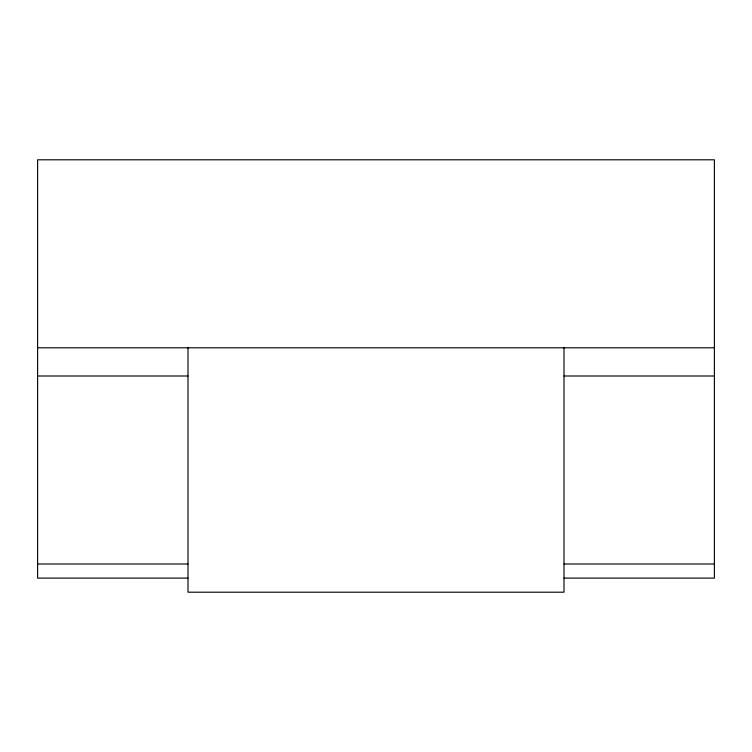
<?xml version="1.0" encoding="UTF-8"?>
<svg xmlns="http://www.w3.org/2000/svg" width="752" height="752" viewBox="0 0 752 752"><rect width="100%" height="100%" fill="white"/><g stroke="black" fill="none" stroke-linecap="round" stroke-linejoin="round"><path stroke-width="1.13" d="M37.6 347.8L714.4 347.8M37.6 376L188 376M564 376L714.4 376M37.6 564L188 564M564 564L714.4 564M188 578.1L37.6 578.1L37.6 159.8L714.4 159.8L714.4 578.1L564 578.1M564 347.8L564 592.2L188 592.2L188 347.8"/></g></svg>
